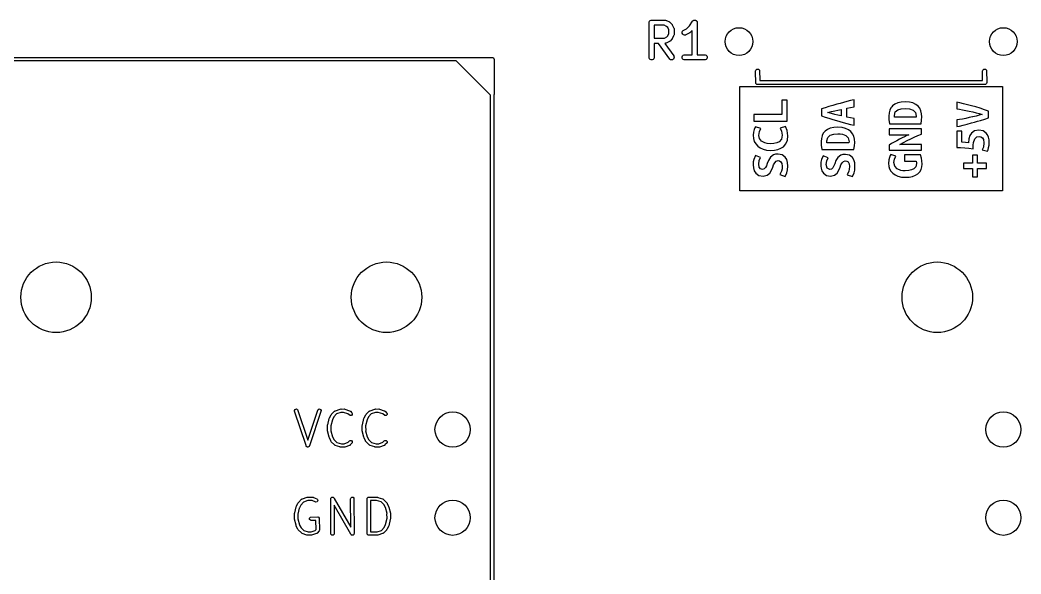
# Model space of a CAD drawing. Extents: x 48.4 to 111.7, y -108.5 to -45.7.
# Drawn here: x 82.15 to 111, y -91.79 to -75.83 of the extents above; entities that cross this region are included whole.
import ezdxf

# ---------------------------------------------------------------- set-up
doc = ezdxf.new("R2010")
doc.units = 0
doc.layers.add('BLACK', color=7, linetype='CONTINUOUS')

msp = doc.modelspace()

# ---------------------------------------------------------------- linework, layer by layer
at = {"layer": 'BLACK', "linetype": 'CONTINUOUS'}
for p, q in [((100.280346, -75.894187), (100.291545, -75.867151)), ((100.291545, -75.867151), (100.312237, -75.846459)), ((100.312237, -75.846459), (100.339273, -75.83526)), ((100.339273, -75.83526), (100.734857, -75.833819)), ((100.734857, -75.833819), (100.749489, -75.83526)), ((100.749489, -75.83526), (100.751978, -75.836291)), ((100.751978, -75.836291), (100.754666, -75.836482)), ((100.754666, -75.836482), (100.767659, -75.842786)), ((100.767659, -75.842786), (100.776525, -75.846459)), ((100.776525, -75.846459), (100.777747, -75.847681)), ((100.777747, -75.847681), (100.863636, -75.889356)), ((101.442854, -75.999534), (101.529596, -75.867216)), ((101.529596, -75.867216), (101.52963, -75.867173)), ((101.52963, -75.867173), (101.52964, -75.867151)), ((101.52964, -75.867151), (101.529691, -75.867099)), ((101.529691, -75.867099), (101.538912, -75.855841)), ((101.538912, -75.855841), (101.545081, -75.851709)), ((101.545081, -75.851709), (101.550332, -75.846459)), ((101.550332, -75.846459), (101.557121, -75.843646)), ((101.557121, -75.843646), (101.563227, -75.839558)), ((101.563227, -75.839558), (101.570507, -75.838101)), ((101.570507, -75.838101), (101.577368, -75.83526)), ((101.577368, -75.83526), (101.584716, -75.83526)), ((101.584716, -75.83526), (101.591921, -75.833819)), ((101.591921, -75.833819), (101.599205, -75.83526)), ((101.599205, -75.83526), (101.606632, -75.83526)), ((101.606632, -75.83526), (101.61342, -75.838072)), ((101.61342, -75.838072), (101.620629, -75.839498)), ((101.620629, -75.839498), (101.626808, -75.843617)), ((101.626808, -75.843617), (101.633668, -75.846459)), ((101.633668, -75.846459), (101.638861, -75.851652)), ((101.638861, -75.851652), (101.644978, -75.85573)), ((101.644978, -75.85573), (101.649111, -75.861902)), ((101.649111, -75.861902), (101.65436, -75.867151)), ((101.65436, -75.867151), (101.657171, -75.873938)), ((101.657171, -75.873938), (101.661261, -75.880045)), ((101.661261, -75.880045), (101.662717, -75.887326)), ((100.278905, -75.908819), (100.280346, -75.894187)), ((100.280346, -76.923451), (100.278905, -75.908819)), ((100.714924, -75.982503), (100.42759, -75.98355)), ((100.42759, -75.98355), (100.428123, -76.358745)), ((100.783691, -76.015871), (100.714924, -75.982503)), ((100.815018, -76.046115), (100.783691, -76.015871)), ((100.850476, -76.114972), (100.815018, -76.046115)), ((100.851461, -76.222604), (100.850476, -76.114972)), ((100.863636, -75.889356), (100.869935, -75.89332)), ((100.869935, -75.89332), (100.871763, -75.894078)), ((100.871763, -75.894078), (100.872933, -75.895208)), ((100.872933, -75.895208), (100.876079, -75.897188)), ((100.876079, -75.897188), (100.881711, -75.903682)), ((100.881711, -75.903682), (100.930747, -75.951024)), ((100.930747, -75.951024), (100.935465, -75.956773)), ((100.935465, -75.956773), (100.936964, -75.958073)), ((100.936964, -75.958073), (100.937691, -75.959486)), ((100.937691, -75.959486), (100.940074, -75.962389)), ((100.940074, -75.962389), (100.943723, -75.971199)), ((100.943723, -75.971199), (100.992415, -76.065754)), ((100.992415, -76.065754), (100.99767, -76.079485)), ((100.99767, -76.079485), (100.997861, -76.082174)), ((100.997861, -76.082174), (100.998892, -76.084663)), ((100.998892, -76.084663), (100.999018, -76.09846)), ((100.999018, -76.09846), (100.999744, -76.108675)), ((100.999744, -76.108675), (100.999128, -76.110521)), ((100.999128, -76.110521), (101.000333, -76.242152)), ((101.231875, -76.185152), (101.241129, -76.157391)), ((101.241129, -76.157391), (101.260302, -76.135283)), ((101.260302, -76.135283), (101.36012, -76.08388)), ((101.36012, -76.08388), (101.442854, -75.999534)), ((101.517322, -76.135958), (101.454557, -76.199947)), ((101.518314, -76.834702), (101.517322, -76.135958)), ((101.662717, -75.887326), (101.665559, -75.894187)), ((101.665559, -75.894187), (101.665569, -75.901587)), ((101.665569, -75.901587), (101.667, -75.90874)), ((101.667, -75.90874), (101.665589, -75.915868)), ((101.665589, -75.915868), (101.666894, -76.834337)), ((100.428123, -76.358745), (100.588041, -76.358162)), ((100.588041, -76.358162), (100.590375, -76.357646)), ((100.590375, -76.357646), (100.593197, -76.358144)), ((100.593197, -76.358144), (100.719348, -76.357684)), ((100.719348, -76.357684), (100.788036, -76.322313)), ((100.862954, -76.451017), (100.768398, -76.49971)), ((100.788036, -76.322313), (100.818281, -76.290985)), ((100.818281, -76.290985), (100.851461, -76.222604)), ((100.871763, -76.447369), (100.862954, -76.451017)), ((100.874665, -76.444986), (100.871763, -76.447369)), ((100.876079, -76.444259), (100.874665, -76.444986)), ((100.877378, -76.44276), (100.876079, -76.444259)), ((100.883128, -76.438042), (100.877378, -76.44276)), ((100.930469, -76.389006), (100.883128, -76.438042)), ((100.936964, -76.383374), (100.930469, -76.389006)), ((100.938943, -76.380228), (100.936964, -76.383374)), ((100.940074, -76.379058), (100.938943, -76.380228)), ((100.940831, -76.37723), (100.940074, -76.379058)), ((100.944796, -76.370931), (100.940831, -76.37723)), ((100.986471, -76.285041), (100.944796, -76.370931)), ((100.987693, -76.28382), (100.986471, -76.285041)), ((100.991362, -76.27496), (100.987693, -76.28382)), ((100.99767, -76.261962), (100.991362, -76.27496)), ((100.997861, -76.259272), (100.99767, -76.261962)), ((100.998892, -76.256784), (100.997861, -76.259272)), ((101.000333, -76.242152), (100.998892, -76.256784)), ((101.233949, -76.214342), (101.231875, -76.185152)), ((101.247036, -76.240517), (101.233949, -76.214342)), ((101.269144, -76.25969), (101.247036, -76.240517)), ((101.296905, -76.268944), (101.269144, -76.25969)), ((101.326095, -76.26687), (101.296905, -76.268944)), ((101.339827, -76.261615), (101.326095, -76.26687)), ((101.434383, -76.212922), (101.339827, -76.261615)), ((101.443192, -76.209274), (101.434383, -76.212922)), ((101.446094, -76.206891), (101.443192, -76.209274)), ((101.447508, -76.206164), (101.446094, -76.206891)), ((101.448807, -76.204665), (101.447508, -76.206164)), ((101.454557, -76.199947), (101.448807, -76.204665)), ((100.552557, -76.506904), (100.428334, -76.507356)), ((100.428334, -76.507356), (100.428905, -76.908819)), ((100.873462, -76.962989), (100.552557, -76.506904)), ((100.736817, -76.506233), (100.733919, -76.506439)), ((100.733919, -76.506439), (100.986776, -76.86581)), ((100.749489, -76.506187), (100.736817, -76.506233)), ((100.751978, -76.505155), (100.749489, -76.506187)), ((100.754666, -76.504965), (100.751978, -76.505155)), ((100.768398, -76.49971), (100.754666, -76.504965)), ((64.242866, -76.915806), (94.741703, -76.912122)), ((94.717611, -77.008321), (64.308202, -77.011994)), ((95.708125, -77.998835), (94.717611, -77.008321)), ((94.741703, -76.912122), (94.742, -76.912)), ((94.742, -76.912), (95.758, -76.912)), ((95.758, -76.912), (95.777134, -76.915806)), ((95.777134, -76.915806), (95.784167, -76.922839)), ((95.784167, -76.922839), (95.793355, -76.926645)), ((95.793355, -76.926645), (95.79716, -76.935832)), ((95.79716, -76.935832), (95.804194, -76.942866)), ((95.804194, -76.942866), (95.804195, -76.952814)), ((95.804195, -76.952814), (95.808, -76.962)), ((95.808, -76.962), (95.808, -77.978)), ((100.291545, -76.950487), (100.280346, -76.923451)), ((100.312237, -76.971179), (100.291545, -76.950487)), ((100.339273, -76.982378), (100.312237, -76.971179)), ((100.368537, -76.982378), (100.339273, -76.982378)), ((100.395573, -76.971179), (100.368537, -76.982378)), ((100.416265, -76.950487), (100.395573, -76.971179)), ((100.427464, -76.923451), (100.416265, -76.950487)), ((100.428905, -76.908819), (100.427464, -76.923451)), ((100.898141, -76.978716), (100.873462, -76.962989)), ((100.926958, -76.983802), (100.898141, -76.978716)), ((100.955529, -76.977472), (100.926958, -76.983802)), ((100.979503, -76.96069), (100.955529, -76.977472)), ((100.99523, -76.936012), (100.979503, -76.96069)), ((100.986776, -76.86581), (100.993986, -76.878623)), ((100.993986, -76.878623), (101.000315, -76.907194)), ((101.000315, -76.907194), (100.99523, -76.936012)), ((101.232727, -76.894187), (101.243926, -76.867151)), ((101.232727, -76.923451), (101.232727, -76.894187)), ((101.243926, -76.950487), (101.232727, -76.923451)), ((101.243926, -76.867151), (101.264618, -76.846459)), ((101.264618, -76.971179), (101.243926, -76.950487)), ((101.264618, -76.846459), (101.291654, -76.83526)), ((101.291654, -76.982378), (101.264618, -76.971179)), ((101.291654, -76.83526), (101.518314, -76.834702)), ((101.306286, -76.983819), (101.291654, -76.982378)), ((101.892346, -76.982378), (101.306286, -76.983819)), ((101.666894, -76.834337), (101.877714, -76.833819)), ((101.877714, -76.833819), (101.892346, -76.83526)), ((101.892346, -76.83526), (101.919382, -76.846459)), ((101.919382, -76.971179), (101.892346, -76.982378)), ((101.919382, -76.846459), (101.940074, -76.867151)), ((101.940074, -76.950487), (101.919382, -76.971179)), ((101.940074, -76.867151), (101.951273, -76.894187)), ((101.951273, -76.923451), (101.940074, -76.950487)), ((101.951273, -76.894187), (101.951273, -76.923451)), ((103.35, -77.305), (103.354567, -77.282039)), ((103.354567, -77.657961), (103.35, -77.305)), ((103.354567, -77.282039), (103.387039, -77.249567)), ((103.387039, -77.249567), (103.432961, -77.249567)), ((103.432961, -77.249567), (103.465433, -77.282039)), ((103.465433, -77.282039), (103.469282, -77.579509)), ((109.89, -77.305), (109.894567, -77.282039)), ((109.893494, -77.575039), (109.89, -77.305)), ((109.894567, -77.282039), (109.927039, -77.249567)), ((109.927039, -77.249567), (109.972961, -77.249567)), ((109.972961, -77.249567), (110.005433, -77.282039)), ((110.005433, -77.282039), (110.01, -77.635)), ((103.469282, -77.579509), (109.893494, -77.575039)), ((102.89096, -78.131319), (102.89096, -77.744322)), ((102.89096, -77.744322), (110.46904, -77.744322)), ((103.387039, -77.690433), (103.354567, -77.657961)), ((103.41, -77.695), (103.387039, -77.690433)), ((109.972961, -77.690433), (103.41, -77.695)), ((110.005433, -77.657961), (109.972961, -77.690433)), ((110.01, -77.635), (110.005433, -77.657961)), ((110.46904, -77.744322), (110.46904, -78.131319)), ((95.711797, -108.408005), (95.708125, -77.998835)), ((95.808, -77.978), (95.80432, -77.986883)), ((95.80432, -77.986883), (95.808, -108.458)), ((102.89096, -80.364681), (102.89096, -78.131319)), ((104.099938, -78.145197), (104.099938, -78.555414)), ((104.257833, -78.145197), (104.099938, -78.145197)), ((104.257833, -78.747365), (104.257833, -78.145197)), ((105.981864, -78.181953), (105.881054, -78.207727)), ((106.085785, -78.156483), (105.981864, -78.181953)), ((106.133787, -78.145197), (106.085785, -78.156483)), ((106.192817, -78.131319), (106.133787, -78.145197)), ((106.192817, -78.332634), (106.192817, -78.131319)), ((110.46904, -78.131319), (110.46904, -78.648405)), ((105.354054, -78.360133), (105.248774, -78.393638)), ((105.248774, -78.393638), (105.248774, -78.598003)), ((105.46248, -78.326724), (105.354054, -78.360133)), ((105.431787, -78.500396), (105.533207, -78.472181)), ((105.574051, -78.29341), (105.46248, -78.326724)), ((105.533207, -78.472181), (105.627764, -78.447779)), ((105.688768, -78.260191), (105.574051, -78.29341)), ((105.627764, -78.447779), (105.721558, -78.42719)), ((105.783355, -78.233806), (105.688768, -78.260191)), ((105.721558, -78.42719), (105.819165, -78.408889)), ((105.881054, -78.207727), (105.783355, -78.233806)), ((105.819165, -78.408889), (105.819165, -78.593428)), ((105.974726, -78.376862), (106.192817, -78.332634)), ((105.974726, -78.628505), (105.974726, -78.376862)), ((107.214038, -78.431199), (107.193749, -78.511041)), ((107.248793, -78.361127), (107.214038, -78.431199)), ((107.273255, -78.332634), (107.248793, -78.361127)), ((107.298952, -78.302701), (107.273255, -78.332634)), ((107.364704, -78.255924), (107.298952, -78.302701)), ((107.446236, -78.220793), (107.364704, -78.255924)), ((107.374097, -78.481547), (107.443982, -78.419928)), ((107.443982, -78.419928), (107.544676, -78.388367)), ((107.544864, -78.198813), (107.446236, -78.220793)), ((107.544676, -78.388367), (107.661903, -78.379349)), ((107.661903, -78.191487), (107.544864, -78.198813)), ((107.781571, -78.199565), (107.661903, -78.191487)), ((107.661903, -78.379349), (107.788898, -78.390621)), ((107.882077, -78.223799), (107.781571, -78.199565)), ((107.788898, -78.390621), (107.888841, -78.428194)), ((107.964549, -78.262311), (107.882077, -78.223799)), ((107.888841, -78.428194), (107.954968, -78.497327)), ((108.030113, -78.313222), (107.964549, -78.262311)), ((108.079521, -78.37578), (108.030113, -78.313222)), ((108.113524, -78.449234), (108.079521, -78.37578)), ((108.13325, -78.532082), (108.113524, -78.449234)), ((109.239909, -78.220856), (109.145844, -78.201044)), ((109.145844, -78.201044), (109.145844, -78.392135)), ((109.145844, -78.392135), (109.222873, -78.405467)), ((109.222873, -78.405467), (109.311753, -78.421761)), ((109.344342, -78.244743), (109.239909, -78.220856)), ((109.311753, -78.421761), (109.407854, -78.440278)), ((109.456738, -78.272518), (109.344342, -78.244743)), ((109.407854, -78.440278), (109.506548, -78.460276)), ((109.574689, -78.303996), (109.456738, -78.272518)), ((109.506548, -78.460276), (109.605797, -78.481755)), ((109.696528, -78.338992), (109.574689, -78.303996)), ((109.820589, -78.377322), (109.696528, -78.338992)), ((109.943725, -78.418058), (109.820589, -78.377322)), ((110.062786, -78.460276), (109.943725, -78.418058)), ((110.062786, -78.648405), (110.062786, -78.460276)), ((104.099938, -78.555414), (103.299628, -78.555414)), ((103.299628, -78.555414), (103.299628, -78.747365)), ((103.299628, -78.747365), (104.257833, -78.747365)), ((105.248774, -78.598003), (105.353196, -78.630316)), ((105.353196, -78.630316), (105.460573, -78.663201)), ((105.533207, -78.52861), (105.431787, -78.500396)), ((105.460573, -78.663201), (105.570906, -78.696659)), ((105.627764, -78.553012), (105.533207, -78.52861)), ((105.570906, -78.696659), (105.684193, -78.730688)), ((105.721558, -78.574364), (105.627764, -78.553012)), ((105.684193, -78.730688), (105.777987, -78.758079)), ((105.819165, -78.593428), (105.721558, -78.574364)), ((105.777987, -78.758079), (105.875747, -78.785348)), ((106.192817, -78.671208), (105.974726, -78.628505)), ((106.192817, -78.866422), (106.192817, -78.671208)), ((107.193749, -78.511041), (107.186986, -78.598773)), ((107.186986, -78.598773), (107.191495, -78.702473)), ((107.191495, -78.702473), (107.209529, -78.821202)), ((107.347796, -78.582241), (107.374097, -78.481547)), ((107.348548, -78.609293), (107.347796, -78.582241)), ((107.352305, -78.636345), (107.348548, -78.609293)), ((107.977512, -78.636345), (107.352305, -78.636345)), ((107.954968, -78.497327), (107.979015, -78.603282)), ((107.979015, -78.619813), (107.977512, -78.636345)), ((107.979015, -78.603282), (107.979015, -78.619813)), ((108.117281, -78.821202), (108.134565, -78.719756)), ((108.139825, -78.622819), (108.13325, -78.532082)), ((108.134565, -78.719756), (108.139825, -78.622819)), ((109.222688, -78.700992), (109.145844, -78.712102)), ((109.145844, -78.712102), (109.145844, -78.904674)), ((109.311012, -78.685438), (109.222688, -78.700992)), ((109.406558, -78.666736), (109.311012, -78.685438)), ((109.505066, -78.646183), (109.406558, -78.666736)), ((109.604315, -78.623963), (109.505066, -78.646183)), ((109.609032, -78.622819), (109.604315, -78.623963)), ((109.605797, -78.481755), (109.703564, -78.504716)), ((109.702083, -78.600261), (109.609032, -78.622819)), ((109.660194, -78.775305), (109.745864, -78.750122)), ((109.79411, -78.576005), (109.702083, -78.600261)), ((109.703564, -78.504716), (109.795221, -78.528417)), ((109.745864, -78.750122), (109.831699, -78.723952)), ((109.876139, -78.552118), (109.79411, -78.576005)), ((109.795221, -78.528417), (109.876139, -78.552118)), ((109.831699, -78.723952), (109.953909, -78.685067)), ((109.953909, -78.685067), (110.062786, -78.648405)), ((110.46904, -78.648405), (110.46904, -79.365367)), ((103.30582, -78.990399), (103.28647, -79.06238)), ((103.32904, -78.938541), (103.30582, -78.990399)), ((103.347616, -78.906807), (103.32904, -78.938541)), ((103.499319, -78.956343), (103.347616, -78.906807)), ((103.443591, -79.157581), (103.459845, -79.042256)), ((103.459845, -79.042256), (103.499319, -78.956343)), ((104.211393, -78.905259), (104.061238, -78.953247)), ((104.061238, -78.953247), (104.095294, -79.03142)), ((104.095294, -79.03142), (104.112322, -79.154485)), ((104.257059, -79.014392), (104.211393, -78.905259)), ((104.272732, -79.088502), (104.257059, -79.014392)), ((105.351718, -79.034185), (105.300818, -79.093473)), ((105.418442, -78.986716), (105.351718, -79.034185)), ((105.501179, -78.951066), (105.418442, -78.986716)), ((105.601265, -78.928761), (105.501179, -78.951066)), ((105.720033, -78.921326), (105.601265, -78.928761)), ((105.84147, -78.929524), (105.720033, -78.921326)), ((105.943462, -78.954116), (105.84147, -78.929524)), ((105.875747, -78.785348), (105.977472, -78.812494)), ((106.027152, -78.993197), (105.943462, -78.954116)), ((105.977472, -78.812494), (106.083162, -78.839519)), ((106.093685, -79.04486), (106.027152, -78.993197)), ((106.083162, -78.839519), (106.192817, -78.866422)), ((106.143823, -79.108343), (106.093685, -79.04486)), ((108.127802, -78.971492), (107.197506, -78.971492)), ((107.197506, -78.971492), (107.197506, -79.138314)), ((107.209529, -78.821202), (108.117281, -78.821202)), ((108.127802, -79.120279), (108.127802, -78.971492)), ((109.145844, -78.904674), (109.228799, -78.887639)), ((109.29694, -79.036512), (109.145844, -79.036512)), ((109.145844, -79.036512), (109.145844, -79.120279)), ((109.228799, -78.887639), (109.332492, -78.863197)), ((109.29694, -79.352035), (109.29694, -79.036512)), ((109.332492, -78.863197), (109.450072, -78.8332)), ((109.450072, -78.8332), (109.574689, -78.7995)), ((109.662087, -79.025032), (109.569504, -79.092803)), ((109.574689, -78.7995), (109.660194, -78.775305)), ((109.785778, -79.002442), (109.662087, -79.025032)), ((109.903543, -79.024662), (109.785778, -79.002442)), ((109.997608, -79.092803), (109.903543, -79.024662)), ((103.28647, -79.06238), (103.277957, -79.154485)), ((103.277957, -79.154485), (103.286277, -79.245236)), ((103.286277, -79.245236), (103.311238, -79.328634)), ((103.311238, -79.328634), (103.35226, -79.402937)), ((103.459845, -79.245043), (103.443591, -79.157581)), ((103.514025, -79.320894), (103.459845, -79.245043)), ((103.615418, -79.375074), (103.514025, -79.320894)), ((104.024861, -79.33947), (103.958039, -79.37086)), ((104.090457, -79.264973), (104.024861, -79.33947)), ((104.112322, -79.154485), (104.090457, -79.264973)), ((104.220165, -79.400787), (104.263509, -79.297588)), ((104.263509, -79.297588), (104.277957, -79.173061)), ((104.277957, -79.173061), (104.272732, -79.088502)), ((105.244961, -79.245603), (105.238098, -79.334631)), ((105.238098, -79.334631), (105.242673, -79.439864)), ((105.263395, -79.173061), (105.244961, -79.245603)), ((105.26555, -79.164582), (105.263395, -79.173061)), ((105.300818, -79.093473), (105.26555, -79.164582)), ((105.401285, -79.317855), (105.427974, -79.215673)), ((105.402047, -79.345307), (105.401285, -79.317855)), ((105.427974, -79.215673), (105.498892, -79.153143)), ((105.498892, -79.153143), (105.601074, -79.121116)), ((105.601074, -79.121116), (105.720033, -79.111965)), ((105.720033, -79.111965), (105.787328, -79.114825)), ((105.787328, -79.114825), (105.848905, -79.123404)), ((105.848905, -79.123404), (105.950325, -79.161531)), ((105.950325, -79.161531), (106.017429, -79.231686)), ((106.017429, -79.231686), (106.041831, -79.339207)), ((106.041831, -79.339207), (106.041831, -79.355983)), ((106.178329, -79.182883), (106.143823, -79.108343)), ((106.198346, -79.266955), (106.178329, -79.182883)), ((106.205018, -79.359033), (106.198346, -79.266955)), ((107.197506, -79.138314), (107.770111, -79.138314)), ((107.418245, -79.310208), (107.341033, -79.351726)), ((107.495081, -79.269818), (107.418245, -79.310208)), ((107.570601, -79.231494), (107.495081, -79.269818)), ((107.643868, -79.196176), (107.570601, -79.231494)), ((107.613225, -79.361996), (107.716174, -79.308643)), ((107.711498, -79.164803), (107.643868, -79.196176)), ((107.770111, -79.138314), (107.711498, -79.164803)), ((107.716174, -79.308643), (107.818956, -79.257795)), ((107.818956, -79.257795), (107.921737, -79.209451)), ((107.921737, -79.209451), (108.024686, -79.163613)), ((108.024686, -79.163613), (108.127802, -79.120279)), ((109.145844, -79.120279), (109.145844, -79.504612)), ((109.495767, -79.254761), (109.480624, -79.366849)), ((109.525393, -79.163413), (109.495767, -79.254761)), ((109.569504, -79.092803), (109.525393, -79.163413)), ((109.63246, -79.359442), (109.668012, -79.252046)), ((109.668012, -79.252046), (109.722821, -79.20168)), ((109.722821, -79.20168), (109.793185, -79.189089)), ((109.793185, -79.189089), (109.842068, -79.196496)), ((109.842068, -79.196496), (109.884286, -79.2239)), ((109.884286, -79.2239), (109.914653, -79.27871)), ((109.914653, -79.27871), (109.926504, -79.366849)), ((110.03316, -79.144279), (109.997608, -79.092803)), ((110.059824, -79.206865), (110.03316, -79.144279)), ((110.076489, -79.280561), (110.059824, -79.206865)), ((110.082043, -79.365367), (110.076489, -79.280561)), ((103.35226, -79.402937), (103.408761, -79.466405)), ((103.408761, -79.466405), (103.480162, -79.518069)), ((103.480162, -79.518069), (103.565882, -79.556962)), ((103.565882, -79.556962), (103.66534, -79.581343)), ((103.686625, -79.390747), (103.615418, -79.375074)), ((103.66534, -79.581343), (103.777957, -79.58947)), ((103.773313, -79.395971), (103.686625, -79.390747)), ((103.87419, -79.389693), (103.773313, -79.395971)), ((103.777957, -79.58947), (103.891056, -79.582794)), ((103.958039, -79.37086), (103.87419, -79.389693)), ((103.891056, -79.582794), (103.990418, -79.562767)), ((103.990418, -79.562767), (104.076041, -79.529389)), ((104.076041, -79.529389), (104.147926, -79.482659)), ((104.147926, -79.482659), (104.220165, -79.400787)), ((105.242673, -79.439864), (105.260974, -79.560348)), ((105.260974, -79.560348), (106.182141, -79.560348)), ((105.40586, -79.372759), (105.402047, -79.345307)), ((106.040306, -79.372759), (105.40586, -79.372759)), ((106.041831, -79.355983), (106.040306, -79.372759)), ((106.182141, -79.560348), (106.19968, -79.457403)), ((106.19968, -79.457403), (106.205018, -79.359033)), ((107.266452, -79.393807), (107.197506, -79.435888)), ((107.197506, -79.435888), (107.197506, -79.584676)), ((107.197506, -79.584676), (108.127802, -79.584676)), ((107.328083, -79.359033), (107.266452, -79.393807)), ((107.341033, -79.351726), (107.328083, -79.359033)), ((107.51011, -79.417854), (107.613225, -79.361996)), ((108.127802, -79.417854), (107.51011, -79.417854)), ((108.127802, -79.584676), (108.127802, -79.417854)), ((109.145844, -79.504612), (109.258981, -79.510167)), ((109.258981, -79.510167), (109.376191, -79.517944)), ((109.396189, -79.359442), (109.29694, -79.352035)), ((109.376191, -79.517944), (109.496734, -79.528313)), ((109.480624, -79.366849), (109.396189, -79.359442)), ((109.496734, -79.528313), (109.619869, -79.541645)), ((109.619869, -79.541645), (109.623017, -79.439804)), ((109.623017, -79.439804), (109.63246, -79.359442)), ((109.913172, -79.492761), (109.883546, -79.575716)), ((109.883546, -79.575716), (110.034641, -79.612749)), ((109.926504, -79.366849), (109.913172, -79.492761)), ((110.034641, -79.612749), (110.050936, -79.570531)), ((110.050936, -79.570531), (110.06649, -79.509056)), ((110.06649, -79.509056), (110.0776, -79.437952)), ((110.0776, -79.437952), (110.082043, -79.365367)), ((110.46904, -79.365367), (110.46904, -79.956417)), ((103.282987, -79.918611), (103.277957, -80.001235)), ((103.29808, -79.84721), (103.282987, -79.918611)), ((103.342972, -79.736529), (103.29808, -79.84721)), ((103.490031, -79.792256), (103.342972, -79.736529)), ((103.437399, -79.987303), (103.452879, -79.87817)), ((103.452879, -79.87817), (103.490031, -79.792256)), ((103.723003, -79.876622), (103.685077, -79.970275)), ((103.778731, -79.786838), (103.723003, -79.876622)), ((103.865418, -79.719501), (103.778731, -79.786838)), ((103.924048, -79.699764), (103.865418, -79.719501)), ((103.901022, -79.943959), (103.942043, -79.900615)), ((103.996223, -79.693185), (103.924048, -79.699764)), ((103.942043, -79.900615), (103.994675, -79.883588)), ((103.994675, -79.883588), (104.04034, -79.890553)), ((104.115611, -79.71505), (103.996223, -79.693185)), ((104.04034, -79.890553), (104.080588, -79.916095)), ((104.080588, -79.916095), (104.108452, -79.966405)), ((104.204427, -79.780646), (104.115611, -79.71505)), ((104.245277, -79.849016), (104.204427, -79.780646)), ((104.269787, -79.937509), (104.245277, -79.849016)), ((105.247248, -79.855457), (105.232379, -79.925803)), ((105.291477, -79.746411), (105.247248, -79.855457)), ((105.436362, -79.801315), (105.291477, -79.746411)), ((105.384508, -79.993479), (105.399759, -79.885959)), ((105.399759, -79.885959), (105.436362, -79.801315)), ((105.665891, -79.884434), (105.628526, -79.976703)), ((105.720795, -79.795978), (105.665891, -79.884434)), ((105.806202, -79.729635), (105.720795, -79.795978)), ((105.863965, -79.71019), (105.806202, -79.729635)), ((105.841279, -79.950776), (105.881695, -79.908073)), ((105.935073, -79.703708), (105.863965, -79.71019)), ((105.881695, -79.908073), (105.933548, -79.891297)), ((105.933548, -79.891297), (105.978539, -79.89816)), ((106.052698, -79.725251), (105.935073, -79.703708)), ((105.978539, -79.89816), (106.018192, -79.923324)), ((106.140201, -79.789877), (106.052698, -79.725251)), ((106.180447, -79.857236), (106.140201, -79.789877)), ((106.204594, -79.944422), (106.180447, -79.857236)), ((107.184732, -79.864967), (107.176466, -79.961904)), ((107.203518, -79.790573), (107.184732, -79.864967)), ((107.226061, -79.738723), (107.203518, -79.790573)), ((107.244096, -79.707913), (107.226061, -79.738723)), ((107.39138, -79.756006), (107.244096, -79.707913)), ((107.337276, -79.936354), (107.353808, -79.837163)), ((107.353808, -79.837163), (107.39138, -79.756006)), ((108.105258, -79.712422), (107.640862, -79.712422)), ((107.640862, -79.712422), (107.640862, -79.897279)), ((107.640862, -79.897279), (107.980517, -79.897279)), ((107.980517, -79.897279), (107.985026, -79.933349)), ((108.13231, -79.815371), (108.105258, -79.712422)), ((108.143582, -79.892582), (108.13231, -79.815371)), ((108.147339, -79.984447), (108.143582, -79.892582)), ((109.748745, -79.723849), (109.599131, -79.723849)), ((109.599131, -79.723849), (109.599131, -79.956417)), ((109.748745, -79.956417), (109.748745, -79.723849)), ((103.277957, -80.001235), (103.286384, -80.096092)), ((103.286384, -80.096092), (103.311668, -80.176329)), ((103.311668, -80.176329), (103.353808, -80.241947)), ((103.449611, -80.071582), (103.437399, -79.987303)), ((103.486247, -80.12215), (103.449611, -80.071582)), ((103.547306, -80.139006), (103.486247, -80.12215)), ((103.596068, -80.123526), (103.547306, -80.139006)), ((103.63322, -80.084052), (103.596068, -80.123526)), ((103.661857, -80.029872), (103.63322, -80.084052)), ((103.685077, -79.970275), (103.661857, -80.029872)), ((103.754737, -80.241947), (103.80582, -80.157581)), ((103.80582, -80.157581), (103.841424, -80.067798)), ((103.841424, -80.067798), (103.868514, -80.002783)), ((103.868514, -80.002783), (103.901022, -79.943959)), ((104.096842, -80.187767), (104.050402, -80.287612)), ((104.113096, -80.123332), (104.096842, -80.187767)), ((104.108452, -79.966405), (104.118514, -80.046126)), ((104.118514, -80.046126), (104.113096, -80.123332)), ((104.252415, -80.236529), (104.271571, -80.153324)), ((104.277957, -80.046126), (104.269787, -79.937509)), ((104.271571, -80.153324), (104.277957, -80.046126)), ((105.232379, -79.925803), (105.227422, -80.007205)), ((105.227422, -80.007205), (105.23088, -80.046126)), ((105.23088, -80.046126), (105.235725, -80.100661)), ((105.235725, -80.100661), (105.260635, -80.179712)), ((105.260635, -80.179712), (105.302152, -80.24436)), ((105.411579, -80.105575), (105.384508, -79.993479)), ((105.492791, -80.14294), (105.411579, -80.105575)), ((105.540832, -80.127689), (105.492791, -80.14294)), ((105.577435, -80.088799), (105.540832, -80.127689)), ((105.605649, -80.03542), (105.577435, -80.088799)), ((105.628526, -79.976703), (105.605649, -80.03542)), ((105.697156, -80.24436), (105.747485, -80.161242)), ((105.747485, -80.161242), (105.782562, -80.072785)), ((105.782562, -80.072785), (105.809252, -80.008731)), ((105.809252, -80.008731), (105.841279, -79.950776)), ((106.034206, -80.190981), (105.988452, -80.289351)), ((106.018192, -79.923324), (106.045644, -79.97289)), ((106.050219, -80.127499), (106.034206, -80.190981)), ((106.045644, -79.97289), (106.055557, -80.051434)), ((106.055557, -80.051434), (106.050219, -80.127499)), ((106.187479, -80.239022), (106.206353, -80.157048)), ((106.212644, -80.051434), (106.204594, -79.944422)), ((106.206353, -80.157048), (106.212644, -80.051434)), ((107.176466, -79.961904), (107.184168, -80.043436)), ((107.184168, -80.043436), (107.186591, -80.051434)), ((107.186591, -80.051434), (107.207275, -80.119708)), ((107.207275, -80.119708), (107.245787, -80.188466)), ((107.245787, -80.188466), (107.299703, -80.247455)), ((107.361322, -80.047569), (107.337276, -79.936354)), ((107.428201, -80.121963), (107.361322, -80.047569)), ((107.530399, -80.164044), (107.428201, -80.121963)), ((107.592957, -80.173625), (107.530399, -80.164044)), ((107.661903, -80.176818), (107.592957, -80.173625)), ((107.763348, -80.170974), (107.661903, -80.176818)), ((107.845256, -80.15344), (107.763348, -80.170974)), ((107.907627, -80.124217), (107.845256, -80.15344)), ((107.966803, -80.059217), (107.907627, -80.124217)), ((107.986529, -79.969418), (107.966803, -80.059217)), ((107.985026, -79.933349), (107.986529, -79.969418)), ((108.024853, -80.260981), (108.078206, -80.206313)), ((108.078206, -80.206313), (108.11653, -80.1415)), ((108.11653, -80.1415), (108.139637, -80.067295)), ((108.139637, -80.067295), (108.147339, -79.984447)), ((109.599131, -79.956417), (109.34138, -79.956417)), ((109.34138, -79.956417), (109.34138, -79.984447)), ((109.34138, -79.984447), (109.34138, -80.113438)), ((109.34138, -80.113438), (109.599131, -80.113438)), ((109.599131, -80.113438), (109.599131, -80.346006)), ((110.006496, -79.956417), (109.748745, -79.956417)), ((109.748745, -80.346006), (109.748745, -80.113438)), ((109.748745, -80.113438), (110.006496, -80.113438)), ((110.006496, -80.113438), (110.006496, -79.956417)), ((110.46904, -79.956417), (110.46904, -80.364681)), ((102.89096, -80.751678), (102.89096, -80.364681)), ((103.353808, -80.241947), (103.444365, -80.307543)), ((103.444365, -80.307543), (103.564334, -80.329408)), ((103.564334, -80.329408), (103.678111, -80.30464)), ((103.678111, -80.30464), (103.754737, -80.241947)), ((104.050402, -80.287612), (104.205201, -80.34334)), ((104.205201, -80.34334), (104.252415, -80.236529)), ((105.302152, -80.24436), (105.391371, -80.308987)), ((105.391371, -80.308987), (105.509567, -80.330529)), ((105.509567, -80.330529), (105.621663, -80.306127)), ((105.621663, -80.306127), (105.697156, -80.24436)), ((105.988452, -80.289351), (106.140963, -80.344255)), ((106.140963, -80.344255), (106.187479, -80.239022)), ((107.299703, -80.247455), (107.368649, -80.295923)), ((107.368649, -80.295923), (107.452248, -80.33312)), ((107.452248, -80.33312), (107.550124, -80.356791)), ((107.550124, -80.356791), (107.661903, -80.364681)), ((107.661903, -80.364681), (107.774808, -80.357918)), ((107.774808, -80.357918), (107.87306, -80.337629)), ((107.87306, -80.337629), (107.956471, -80.304941)), ((107.956471, -80.304941), (108.024853, -80.260981)), ((109.599131, -80.346006), (109.748745, -80.346006)), ((110.46904, -80.364681), (110.46904, -80.751678)), ((110.46904, -80.751678), (102.89096, -80.751678)), ((90.056793, -87.083875), (90.073907, -87.049646)), ((90.059233, -87.10323), (90.056793, -87.083875)), ((90.391236, -88.087591), (90.059233, -87.10323)), ((90.073907, -87.049646), (90.110211, -87.037545)), ((90.110211, -87.037545), (90.14444, -87.054659)), ((90.14444, -87.054659), (90.44143, -87.93521)), ((90.44143, -87.93521), (90.725899, -87.071608)), ((90.823207, -87.083875), (90.487434, -88.10323)), ((90.725899, -87.071608), (90.73556, -87.05466)), ((90.73556, -87.05466), (90.769789, -87.037545)), ((90.769789, -87.037545), (90.806093, -87.049647)), ((90.806093, -87.049647), (90.823207, -87.083875)), ((91.12783, -87.190402), (91.214169, -87.099683)), ((91.214169, -87.099683), (91.21625, -87.098292)), ((91.21625, -87.098292), (91.216764, -87.097265)), ((91.216764, -87.097265), (91.218972, -87.096473)), ((91.218972, -87.096473), (91.23039, -87.088844)), ((91.23039, -87.088844), (91.240258, -87.088844)), ((91.240258, -87.088844), (91.376569, -87.039985)), ((91.376569, -87.039985), (91.395925, -87.037545)), ((91.395925, -87.037545), (91.40141, -87.040287)), ((91.40141, -87.040287), (91.487619, -87.037419)), ((91.487619, -87.037419), (91.506753, -87.041225)), ((91.506753, -87.041225), (91.511552, -87.046024)), ((91.511552, -87.046024), (91.646287, -87.087604)), ((91.646287, -87.087604), (91.648462, -87.088844)), ((91.648462, -87.088844), (91.64961, -87.088844)), ((91.64961, -87.088844), (91.651502, -87.090577)), ((91.651502, -87.090577), (91.663235, -87.097265)), ((91.663235, -87.097265), (91.666974, -87.104744)), ((91.666974, -87.104744), (91.71345, -87.147301)), ((92.12783, -87.190402), (92.214169, -87.099683)), ((92.214169, -87.099683), (92.21625, -87.098292)), ((92.21625, -87.098292), (92.216764, -87.097265)), ((92.216764, -87.097265), (92.218972, -87.096473)), ((92.218972, -87.096473), (92.23039, -87.088844)), ((92.23039, -87.088844), (92.240258, -87.088844)), ((92.240258, -87.088844), (92.376569, -87.039985)), ((92.376569, -87.039985), (92.395925, -87.037545)), ((92.395925, -87.037545), (92.40141, -87.040287)), ((92.40141, -87.040287), (92.487619, -87.037419)), ((92.487619, -87.037419), (92.506753, -87.041225)), ((92.506753, -87.041225), (92.511552, -87.046024)), ((92.511552, -87.046024), (92.646287, -87.087604)), ((92.646287, -87.087604), (92.648462, -87.088844)), ((92.648462, -87.088844), (92.64961, -87.088844)), ((92.64961, -87.088844), (92.651502, -87.090577)), ((92.651502, -87.090577), (92.663235, -87.097265)), ((92.663235, -87.097265), (92.666974, -87.104744)), ((92.666974, -87.104744), (92.71345, -87.147301)), ((91.016583, -87.493126), (91.05816, -87.313387)), ((91.05816, -87.313387), (91.066493, -87.295748)), ((91.066493, -87.295748), (91.069859, -87.293727)), ((91.069859, -87.293727), (91.109564, -87.207916)), ((91.148338, -87.351804), (91.107555, -87.528117)), ((91.109564, -87.207916), (91.121526, -87.192504)), ((91.121526, -87.192504), (91.12783, -87.190402)), ((91.151388, -87.347875), (91.148338, -87.351804)), ((91.189352, -87.265823), (91.151388, -87.347875)), ((91.189641, -87.265631), (91.189352, -87.265823)), ((91.27057, -87.180595), (91.189641, -87.265631)), ((91.39151, -87.137245), (91.27057, -87.180595)), ((91.392381, -87.137419), (91.39151, -87.137245)), ((91.47168, -87.13478), (91.392381, -87.137419)), ((91.471808, -87.134853), (91.47168, -87.13478)), ((91.599263, -87.174185), (91.471808, -87.134853)), ((91.65896, -87.228851), (91.599263, -87.174185)), ((91.697229, -87.228851), (91.65896, -87.228851)), ((91.724289, -87.201791), (91.697229, -87.228851)), ((91.71345, -87.147301), (91.724289, -87.163522)), ((91.724289, -87.163522), (91.724289, -87.201791)), ((92.016583, -87.493126), (92.05816, -87.313387)), ((92.05816, -87.313387), (92.066493, -87.295748)), ((92.066493, -87.295748), (92.069859, -87.293727)), ((92.069859, -87.293727), (92.109564, -87.207916)), ((92.148338, -87.351804), (92.107555, -87.528117)), ((92.109564, -87.207916), (92.121526, -87.192504)), ((92.121526, -87.192504), (92.12783, -87.190402)), ((92.151388, -87.347875), (92.148338, -87.351804)), ((92.189352, -87.265823), (92.151388, -87.347875)), ((92.189641, -87.265631), (92.189352, -87.265823)), ((92.27057, -87.180595), (92.189641, -87.265631)), ((92.39151, -87.137245), (92.27057, -87.180595)), ((92.392381, -87.137419), (92.39151, -87.137245)), ((92.47168, -87.13478), (92.392381, -87.137419)), ((92.471808, -87.134853), (92.47168, -87.13478)), ((92.599263, -87.174185), (92.471808, -87.134853)), ((92.65896, -87.228851), (92.599263, -87.174185)), ((92.697229, -87.228851), (92.65896, -87.228851)), ((92.724289, -87.201791), (92.697229, -87.228851)), ((92.71345, -87.147301), (92.724289, -87.163522)), ((92.724289, -87.163522), (92.724289, -87.201791)), ((91.009048, -87.51599), (91.012854, -87.496856)), ((91.012132, -87.647256), (91.009048, -87.51599)), ((91.009593, -87.651488), (91.012132, -87.647256)), ((91.010541, -87.670974), (91.009593, -87.651488)), ((91.05826, -87.848466), (91.010541, -87.670974)), ((91.012854, -87.496856), (91.016583, -87.493126)), ((91.107555, -87.528117), (91.106051, -87.5313)), ((91.106051, -87.5313), (91.109048, -87.658847)), ((91.109048, -87.658847), (91.108272, -87.662745)), ((91.108272, -87.662745), (91.155174, -87.837196)), ((92.009048, -87.51599), (92.012854, -87.496856)), ((92.012132, -87.647256), (92.009048, -87.51599)), ((92.009593, -87.651488), (92.012132, -87.647256)), ((92.010541, -87.670974), (92.009593, -87.651488)), ((92.05826, -87.848466), (92.010541, -87.670974)), ((92.012854, -87.496856), (92.016583, -87.493126)), ((92.107555, -87.528117), (92.106051, -87.5313)), ((92.106051, -87.5313), (92.109048, -87.658847)), ((92.109048, -87.658847), (92.108272, -87.662745)), ((92.108272, -87.662745), (92.155174, -87.837196)), ((91.056793, -87.852868), (91.05826, -87.848466)), ((91.061946, -87.871684), (91.056793, -87.852868)), ((91.108092, -87.957384), (91.061946, -87.871684)), ((91.108092, -87.963695), (91.108092, -87.957384)), ((91.11893, -87.979916), (91.108092, -87.963695)), ((91.212426, -88.068898), (91.11893, -87.979916)), ((91.155174, -87.837196), (91.155366, -87.841152)), ((91.155366, -87.841152), (91.199007, -87.9222)), ((91.199007, -87.9222), (91.199198, -87.9229)), ((91.199198, -87.9229), (91.28097, -88.000724)), ((91.488488, -88.037591), (91.608012, -87.99475)), ((91.608012, -87.99475), (91.642739, -87.956825)), ((91.642739, -87.956825), (91.65896, -87.945986)), ((91.65896, -87.945986), (91.697229, -87.945986)), ((91.697229, -87.945986), (91.724289, -87.973045)), ((91.724289, -87.973045), (91.724289, -88.011314)), ((92.056793, -87.852868), (92.05826, -87.848466)), ((92.061946, -87.871684), (92.056793, -87.852868)), ((92.108092, -87.957384), (92.061946, -87.871684)), ((92.108092, -87.963695), (92.108092, -87.957384)), ((92.11893, -87.979916), (92.108092, -87.963695)), ((92.212426, -88.068898), (92.11893, -87.979916)), ((92.155174, -87.837196), (92.155366, -87.841152)), ((92.155366, -87.841152), (92.199007, -87.9222)), ((92.199007, -87.9222), (92.199198, -87.9229)), ((92.199198, -87.9229), (92.28097, -88.000724)), ((92.488488, -88.037591), (92.608012, -87.99475)), ((92.608012, -87.99475), (92.642739, -87.956825)), ((92.642739, -87.956825), (92.65896, -87.945986)), ((92.65896, -87.945986), (92.697229, -87.945986)), ((92.697229, -87.945986), (92.724289, -87.973045)), ((92.724289, -87.973045), (92.724289, -88.011314)), ((90.390126, -88.090963), (90.391236, -88.087591)), ((90.397032, -88.104775), (90.390126, -88.090963)), ((90.402227, -88.120178), (90.397032, -88.104775)), ((90.405568, -88.121848), (90.402227, -88.120178)), ((90.40724, -88.125192), (90.405568, -88.121848)), ((90.422282, -88.130205), (90.40724, -88.125192)), ((90.436456, -88.137293), (90.422282, -88.130205)), ((90.439999, -88.136111), (90.436456, -88.137293)), ((90.443544, -88.137293), (90.439999, -88.136111)), ((90.457723, -88.130203), (90.443544, -88.137293)), ((90.47276, -88.125191), (90.457723, -88.130203)), ((90.47443, -88.12185), (90.47276, -88.125191)), ((90.477773, -88.120179), (90.47443, -88.12185)), ((90.487434, -88.10323), (90.477773, -88.120179)), ((91.216764, -88.077573), (91.212426, -88.068898)), ((91.228676, -88.084363), (91.216764, -88.077573)), ((91.23039, -88.085994), (91.228676, -88.084363)), ((91.231538, -88.085994), (91.23039, -88.085994)), ((91.233713, -88.087234), (91.231538, -88.085994)), ((91.368447, -88.128813), (91.233713, -88.087234)), ((91.28097, -88.000724), (91.408192, -88.039985)), ((91.373247, -88.133613), (91.368447, -88.128813)), ((91.392381, -88.137419), (91.373247, -88.133613)), ((91.478589, -88.13455), (91.392381, -88.137419)), ((91.408192, -88.039985), (91.408319, -88.040057)), ((91.408319, -88.040057), (91.487619, -88.037419)), ((91.484075, -88.137293), (91.478589, -88.13455)), ((91.50343, -88.134853), (91.484075, -88.137293)), ((91.487619, -88.037419), (91.488488, -88.037591)), ((91.639741, -88.085994), (91.50343, -88.134853)), ((91.649611, -88.085994), (91.639741, -88.085994)), ((91.661031, -88.078362), (91.649611, -88.085994)), ((91.663235, -88.077573), (91.661031, -88.078362)), ((91.663747, -88.076547), (91.663235, -88.077573)), ((91.665832, -88.075155), (91.663747, -88.076547)), ((91.724289, -88.011314), (91.665832, -88.075155)), ((92.216764, -88.077573), (92.212426, -88.068898)), ((92.228676, -88.084363), (92.216764, -88.077573)), ((92.23039, -88.085994), (92.228676, -88.084363)), ((92.231538, -88.085994), (92.23039, -88.085994)), ((92.233713, -88.087234), (92.231538, -88.085994)), ((92.368447, -88.128813), (92.233713, -88.087234)), ((92.28097, -88.000724), (92.408192, -88.039985)), ((92.373247, -88.133613), (92.368447, -88.128813)), ((92.392381, -88.137419), (92.373247, -88.133613)), ((92.478589, -88.13455), (92.392381, -88.137419)), ((92.408192, -88.039985), (92.408319, -88.040057)), ((92.408319, -88.040057), (92.487619, -88.037419)), ((92.484075, -88.137293), (92.478589, -88.13455)), ((92.50343, -88.134853), (92.484075, -88.137293)), ((92.487619, -88.037419), (92.488488, -88.037591)), ((92.639741, -88.085994), (92.50343, -88.134853)), ((92.649611, -88.085994), (92.639741, -88.085994)), ((92.661031, -88.078362), (92.649611, -88.085994)), ((92.663235, -88.077573), (92.661031, -88.078362)), ((92.663747, -88.076547), (92.663235, -88.077573)), ((92.665832, -88.075155), (92.663747, -88.076547)), ((92.724289, -88.011314), (92.665832, -88.075155)), ((90.169145, -89.732504), (90.175449, -89.730402)), ((90.175449, -89.730402), (90.261788, -89.639683)), ((90.318189, -89.720595), (90.23726, -89.805631)), ((90.261788, -89.639683), (90.263869, -89.638292)), ((90.263869, -89.638292), (90.264383, -89.637265)), ((90.264383, -89.637265), (90.266591, -89.636473)), ((90.266591, -89.636473), (90.278009, -89.628844)), ((90.278009, -89.628844), (90.287877, -89.628844)), ((90.287877, -89.628844), (90.424188, -89.579985)), ((90.439129, -89.677245), (90.318189, -89.720595)), ((90.424188, -89.579985), (90.443544, -89.577545)), ((90.44, -89.677419), (90.439129, -89.677245)), ((90.56553, -89.674469), (90.44, -89.677419)), ((90.443544, -89.577545), (90.449555, -89.58055)), ((90.449555, -89.58055), (90.582857, -89.577419)), ((90.67455, -89.724912), (90.56553, -89.674469)), ((90.582857, -89.577419), (90.585313, -89.577907)), ((90.585313, -89.577907), (90.586402, -89.577545)), ((90.586402, -89.577545), (90.588597, -89.57856)), ((90.588597, -89.57856), (90.601991, -89.581225)), ((90.601991, -89.581225), (90.608566, -89.5878)), ((90.608566, -89.5878), (90.700455, -89.630316)), ((90.710855, -89.71281), (90.67455, -89.724912)), ((90.700455, -89.630316), (90.715867, -89.642278)), ((90.727969, -89.678582), (90.710855, -89.71281)), ((90.715867, -89.642278), (90.727969, -89.678582)), ((91.104286, -89.627419), (91.108092, -89.608285)), ((91.108092, -90.646553), (91.104286, -89.627419)), ((91.108092, -89.608285), (91.112946, -89.60343)), ((91.112946, -89.60343), (91.114754, -89.596804)), ((91.114754, -89.596804), (91.125998, -89.590378)), ((91.125998, -89.590378), (91.135152, -89.581225)), ((91.135152, -89.581225), (91.142018, -89.581225)), ((91.142018, -89.581225), (91.14798, -89.577818)), ((91.14798, -89.577818), (91.160473, -89.581225)), ((91.160473, -89.581225), (91.17342, -89.581225)), ((91.17342, -89.581225), (91.178274, -89.586079)), ((91.178274, -89.586079), (91.184901, -89.587887)), ((91.184901, -89.587887), (91.19144, -89.599245)), ((91.19144, -89.599245), (91.20048, -89.608285)), ((91.20048, -89.608285), (91.200505, -89.614989)), ((91.200505, -89.614989), (91.678769, -90.445674)), ((91.675714, -89.627419), (91.67952, -89.608285)), ((91.678769, -90.445674), (91.675714, -89.627419)), ((91.67952, -89.608285), (91.70658, -89.581225)), ((91.70658, -89.581225), (91.744848, -89.581225)), ((91.744848, -89.581225), (91.771908, -89.608285)), ((91.771908, -89.608285), (91.775714, -90.627419)), ((92.151905, -89.627419), (92.155711, -89.608285)), ((92.155711, -90.646553), (92.151905, -89.627419)), ((92.155711, -89.608285), (92.182771, -89.581225)), ((92.182771, -89.581225), (92.44, -89.577419)), ((92.422952, -89.674148), (92.248354, -89.676731)), ((92.248354, -89.676731), (92.251728, -90.580204)), ((92.424189, -89.674853), (92.422952, -89.674148)), ((92.551412, -89.714114), (92.424189, -89.674853)), ((92.44, -89.577419), (92.459134, -89.581225)), ((92.459134, -89.581225), (92.463933, -89.586024)), ((92.463933, -89.586024), (92.598668, -89.627604)), ((92.633181, -89.791935), (92.551412, -89.714114)), ((92.598668, -89.627604), (92.600843, -89.628844)), ((92.600843, -89.628844), (92.601991, -89.628844)), ((92.601991, -89.628844), (92.603705, -89.630475)), ((92.603705, -89.630475), (92.615616, -89.637265)), ((92.615616, -89.637265), (92.619952, -89.645938)), ((92.619952, -89.645938), (92.71345, -89.734921)), ((90.064202, -90.033126), (90.105779, -89.853387)), ((90.105779, -89.853387), (90.114112, -89.835748)), ((90.114112, -89.835748), (90.117478, -89.833727)), ((90.117478, -89.833727), (90.157183, -89.747916)), ((90.195957, -89.891804), (90.155174, -90.068117)), ((90.157183, -89.747916), (90.169145, -89.732504)), ((90.199007, -89.887875), (90.195957, -89.891804)), ((90.236971, -89.805823), (90.199007, -89.887875)), ((90.23726, -89.805631), (90.236971, -89.805823)), ((91.679494, -90.639847), (91.20123, -89.809163)), ((91.20123, -89.809163), (91.204286, -90.627419)), ((92.633374, -89.792637), (92.633181, -89.791935)), ((92.677014, -89.873683), (92.633374, -89.792637)), ((92.677207, -89.877641), (92.677014, -89.873683)), ((92.724108, -90.052091), (92.677207, -89.877641)), ((92.71345, -89.734921), (92.724289, -89.751142)), ((92.724289, -89.751142), (92.724289, -89.757452)), ((92.724289, -89.757452), (92.770435, -89.843153)), ((92.770435, -89.843153), (92.775588, -89.861969)), ((92.775588, -89.861969), (92.77412, -89.86637)), ((92.77412, -89.86637), (92.82184, -90.043863)), ((90.056667, -90.05599), (90.060473, -90.036856)), ((90.059751, -90.187256), (90.056667, -90.05599)), ((90.057212, -90.191488), (90.059751, -90.187256)), ((90.05816, -90.210974), (90.057212, -90.191488)), ((90.105879, -90.388466), (90.05816, -90.210974)), ((90.060473, -90.036856), (90.064202, -90.033126)), ((90.155174, -90.068117), (90.15367, -90.0713)), ((90.15367, -90.0713), (90.156667, -90.198847)), ((90.156667, -90.198847), (90.155891, -90.202745)), ((90.155891, -90.202745), (90.202793, -90.377196)), ((90.489044, -90.179713), (90.516104, -90.152653)), ((90.489044, -90.217981), (90.489044, -90.179713)), ((90.516104, -90.245041), (90.489044, -90.217981)), ((90.516104, -90.152653), (90.725714, -90.148847)), ((90.535238, -90.248847), (90.516104, -90.245041)), ((90.676226, -90.246287), (90.535238, -90.248847)), ((90.679064, -90.509158), (90.676226, -90.246287)), ((90.725714, -90.148847), (90.744848, -90.152653)), ((90.744848, -90.152653), (90.771908, -90.179713)), ((90.771908, -90.179713), (90.775714, -90.53218)), ((92.684042, -90.363032), (92.724826, -90.18672)), ((92.723333, -90.05599), (92.724108, -90.052091)), ((92.726329, -90.183536), (92.723333, -90.05599)), ((92.724826, -90.18672), (92.726329, -90.183536)), ((92.815797, -90.22171), (92.774221, -90.40145)), ((92.819527, -90.217981), (92.815797, -90.22171)), ((92.823333, -90.198847), (92.819527, -90.217981)), ((92.822788, -90.063349), (92.820248, -90.06758)), ((92.820248, -90.06758), (92.823333, -90.198847)), ((92.82184, -90.043863), (92.822788, -90.063349)), ((90.104412, -90.392868), (90.105879, -90.388466)), ((90.109565, -90.411684), (90.104412, -90.392868)), ((90.155711, -90.497384), (90.109565, -90.411684)), ((90.155711, -90.503695), (90.155711, -90.497384)), ((90.166549, -90.519916), (90.155711, -90.503695)), ((90.260045, -90.608898), (90.166549, -90.519916)), ((90.202793, -90.377196), (90.202985, -90.381152)), ((90.202985, -90.381152), (90.246626, -90.4622)), ((90.246626, -90.4622), (90.246817, -90.4629)), ((90.246817, -90.4629), (90.328589, -90.540724)), ((90.328589, -90.540724), (90.455811, -90.579985)), ((90.455811, -90.579985), (90.455938, -90.580057)), ((90.455938, -90.580057), (90.535238, -90.577419)), ((90.535238, -90.577419), (90.536107, -90.577591)), ((90.536107, -90.577591), (90.655631, -90.53475)), ((90.655631, -90.53475), (90.679064, -90.509158)), ((90.771908, -90.551314), (90.713451, -90.615155)), ((90.775714, -90.53218), (90.771908, -90.551314)), ((92.251728, -90.580204), (92.44, -90.577419)), ((92.44, -90.577419), (92.440869, -90.577591)), ((92.440869, -90.577591), (92.56181, -90.534242)), ((92.56181, -90.534242), (92.64274, -90.449206)), ((92.70455, -90.524435), (92.618213, -90.615155)), ((92.64274, -90.449206), (92.643028, -90.449013)), ((92.643028, -90.449013), (92.680992, -90.366963)), ((92.680992, -90.366963), (92.684042, -90.363032)), ((92.710855, -90.522334), (92.70455, -90.524435)), ((92.722816, -90.506922), (92.710855, -90.522334)), ((92.76252, -90.421109), (92.722816, -90.506922)), ((92.765888, -90.419089), (92.76252, -90.421109)), ((92.774221, -90.40145), (92.765888, -90.419089)), ((90.264383, -90.617573), (90.260045, -90.608898)), ((90.276295, -90.624363), (90.264383, -90.617573)), ((90.278009, -90.625994), (90.276295, -90.624363)), ((90.279157, -90.625994), (90.278009, -90.625994)), ((90.281332, -90.627234), (90.279157, -90.625994)), ((90.416066, -90.668813), (90.281332, -90.627234)), ((90.420866, -90.673613), (90.416066, -90.668813)), ((90.44, -90.677419), (90.420866, -90.673613)), ((90.526208, -90.67455), (90.44, -90.677419)), ((90.531694, -90.677293), (90.526208, -90.67455)), ((90.551049, -90.674853), (90.531694, -90.677293)), ((90.68736, -90.625994), (90.551049, -90.674853)), ((90.69723, -90.625994), (90.68736, -90.625994)), ((90.70865, -90.618362), (90.69723, -90.625994)), ((90.710854, -90.617573), (90.70865, -90.618362)), ((90.711366, -90.616547), (90.710854, -90.617573)), ((90.713451, -90.615155), (90.711366, -90.616547)), ((91.135152, -90.673613), (91.108092, -90.646553)), ((91.17342, -90.673613), (91.135152, -90.673613)), ((91.20048, -90.646553), (91.17342, -90.673613)), ((91.204286, -90.627419), (91.20048, -90.646553)), ((91.67952, -90.646553), (91.679494, -90.639847)), ((91.688561, -90.655594), (91.67952, -90.646553)), ((91.6951, -90.666951), (91.688561, -90.655594)), ((91.701724, -90.668757), (91.6951, -90.666951)), ((91.70658, -90.673613), (91.701724, -90.668757)), ((91.719528, -90.673613), (91.70658, -90.673613)), ((91.73202, -90.67702), (91.719528, -90.673613)), ((91.737982, -90.673613), (91.73202, -90.67702)), ((91.744848, -90.673613), (91.737982, -90.673613)), ((91.754001, -90.664459), (91.744848, -90.673613)), ((91.765246, -90.658034), (91.754001, -90.664459)), ((91.767053, -90.651407), (91.765246, -90.658034)), ((91.771908, -90.646553), (91.767053, -90.651407)), ((91.775714, -90.627419), (91.771908, -90.646553)), ((92.182771, -90.673613), (92.155711, -90.646553)), ((92.201905, -90.677419), (92.182771, -90.673613)), ((92.429959, -90.674044), (92.201905, -90.677419)), ((92.436456, -90.677293), (92.429959, -90.674044)), ((92.455811, -90.674853), (92.436456, -90.677293)), ((92.592122, -90.625994), (92.455811, -90.674853)), ((92.601992, -90.625994), (92.592122, -90.625994)), ((92.613412, -90.618362), (92.601992, -90.625994)), ((92.615616, -90.617573), (92.613412, -90.618362)), ((92.616128, -90.616547), (92.615616, -90.617573)), ((92.618213, -90.615155), (92.616128, -90.616547))]:
    msp.add_line(p, q, dxfattribs=at)
at = {"layer": 'BLACK'}
for centre, radius in [((102.87, -76.454), 0.4), ((110.49, -76.454), 0.4), ((83.185, -83.82), 1.016), ((92.71, -83.82), 1.016), ((108.585, -83.82), 1.016), ((94.615, -87.63), 0.508), ((110.49, -87.63), 0.508), ((94.615, -90.17), 0.508), ((110.49, -90.17), 0.508)]:
    msp.add_circle(centre, radius, dxfattribs=at)

doc.saveas('drawing.dxf')
